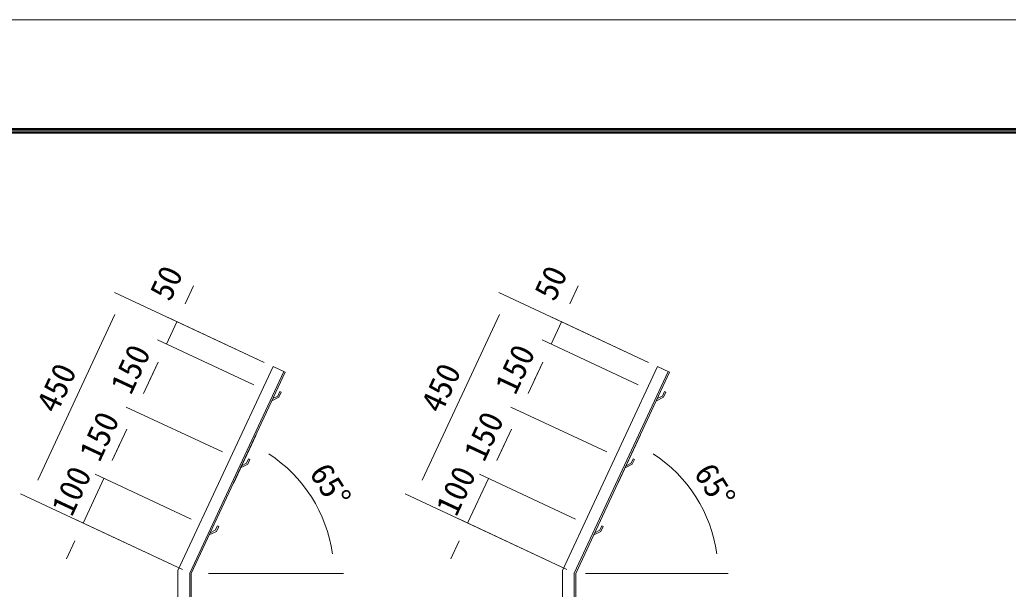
# Model space of a CAD drawing. Units: millimetres, scale not verified. Extents: x -4200 to 4200, y -2970 to 2970.
# Drawn here: x -392 to 1611, y 1816 to 2970 of the extents above; entities that cross this region are included whole.
import ezdxf
from ezdxf.enums import TextEntityAlignment as Align

# ---------------------------------------------------------------- set-up
doc = ezdxf.new("R2010")
doc.units = ezdxf.units.MM
doc.header["$LTSCALE"] = 20
for name, color, linetype, lineweight in [('0-0_D-STR1', 1, 'Continuous', 18), ('0-2_D-STR-DIM', 7, 'Continuous', 9), ('0-B_D-TTL', 7, 'Continuous', 9)]:
    doc.layers.add(name, color=color, linetype=linetype, lineweight=lineweight)
doc.styles.add('ＭＳ ゴシック', font='')
doc.styles.get('ＭＳ ゴシック').set_extended_font_data('MS Gothic')

msp = doc.modelspace()

# ---------------------------------------------------------------- linework, layer by layer
at = {"layer": '0-0_D-STR1'}
for p, q in [((120.81, 2267.41), (-71.89, 1854.15)), ((145.28, 2256), (120.81, 2267.41)), ((899.99, 2267.41), (707.28, 1854.15)), ((924.46, 2256), (899.99, 2267.41)), ((142.56, 2257.27), (-47.89, 1848.83)), ((145.28, 2256), (-44.89, 1848.16)), ((921.74, 2257.27), (731.28, 1848.83)), ((924.46, 2256), (734.28, 1848.16)), ((132.74, 2205.44), (118.4, 2198.34)), ((130.5, 2207.73), (120.33, 2202.48)), ((134.67, 2216.68), (130.5, 2207.73)), ((137.39, 2215.41), (132.74, 2205.44)), ((134.67, 2216.68), (137.39, 2215.41)), ((911.91, 2205.44), (897.57, 2198.34)), ((909.67, 2207.73), (899.5, 2202.48)), ((913.84, 2216.68), (909.67, 2207.73)), ((916.56, 2215.41), (911.91, 2205.44)), ((913.84, 2216.68), (916.56, 2215.41)), ((120.33, 2202.48), (118.4, 2198.34)), ((899.5, 2202.48), (897.57, 2198.34)), ((69.35, 2069.5), (55, 2062.39)), ((56.94, 2066.54), (55, 2062.39)), ((67.1, 2071.78), (56.94, 2066.54)), ((71.28, 2080.73), (67.1, 2071.78)), ((74, 2079.46), (69.35, 2069.5)), ((71.28, 2080.73), (74, 2079.46)), ((848.52, 2069.5), (834.18, 2062.39)), ((836.11, 2066.54), (834.18, 2062.39)), ((846.28, 2071.78), (836.11, 2066.54)), ((850.45, 2080.73), (846.28, 2071.78)), ((853.17, 2079.46), (848.52, 2069.5)), ((850.45, 2080.73), (853.17, 2079.46)), ((7.89, 1944.79), (3.71, 1935.83)), ((10.6, 1943.52), (5.96, 1933.55)), ((7.89, 1944.79), (10.6, 1943.52)), ((787.06, 1944.79), (782.88, 1935.83)), ((789.78, 1943.52), (785.13, 1933.55)), ((787.06, 1944.79), (789.78, 1943.52)), ((5.96, 1933.55), (-8.39, 1926.45)), ((-6.46, 1930.59), (-8.39, 1926.45)), ((3.71, 1935.83), (-6.46, 1930.59)), ((785.13, 1933.55), (770.78, 1926.45)), ((772.72, 1930.59), (770.78, 1926.45)), ((782.88, 1935.83), (772.72, 1930.59)), ((-71.89, -311.84), (-71.89, 1854.15)), ((-47.89, -311.84), (-47.89, 1848.83)), ((-44.89, -311.84), (-44.89, 1848.16)), ((707.28, -311.84), (707.28, 1854.15)), ((731.28, -311.84), (731.28, 1848.83)), ((734.28, -311.84), (734.28, 1848.16))]:
    msp.add_line(p, q, dxfattribs=at)
at = {"layer": '0-2_D-STR-DIM'}
for p, q in [((-57.02, 2394.47), (-40.11, 2430.72)), ((722.15, 2394.47), (739.06, 2430.72)), ((102.69, 2275.86), (-200.81, 2417.38)), ((881.86, 2275.86), (578.37, 2417.38)), ((-199.59, 2372.68), (-355.95, 2037.35)), ((102.69, 2275.86), (-92.05, 2366.67)), ((579.59, 2372.68), (423.22, 2037.35)), ((881.86, 2275.86), (687.12, 2366.67)), ((-73.92, 2358.22), (-95.06, 2312.9)), ((705.25, 2358.22), (684.12, 2312.9)), ((81.56, 2230.55), (-113.18, 2321.35)), ((81.56, 2230.55), (-113.18, 2321.35)), ((860.73, 2230.55), (665.99, 2321.35)), ((860.73, 2230.55), (665.99, 2321.35)), ((-111.96, 2276.65), (-141.54, 2213.21)), ((-111.96, 2276.65), (-128.86, 2240.4)), ((667.21, 2276.65), (637.63, 2213.21)), ((667.21, 2276.65), (650.31, 2240.4)), ((18.16, 2094.6), (-176.57, 2185.41)), ((18.16, 2094.6), (-176.57, 2185.41)), ((797.34, 2094.6), (602.6, 2185.41)), ((797.34, 2094.6), (602.6, 2185.41)), ((-175.35, 2140.7), (-204.94, 2077.26)), ((40.31, 2030.89), (85.59, 2127.99)), ((603.82, 2140.7), (574.24, 2077.26)), ((819.49, 2030.89), (864.77, 2127.99)), ((-204.94, 2077.26), (-188.03, 2113.51)), ((574.24, 2077.26), (591.14, 2113.51)), ((-45.23, 1958.65), (-239.97, 2049.46)), ((-45.23, 1958.65), (-239.97, 2049.46)), ((733.94, 1958.65), (539.21, 2049.46)), ((733.94, 1958.65), (539.21, 2049.46)), ((-221.84, 2041.01), (-264.1, 1950.38)), ((557.33, 2041.01), (515.07, 1950.38)), ((-63.02, 1856.61), (-390.99, 2009.55)), ((716.15, 1856.61), (388.19, 2009.55)), ((-63.02, 1856.61), (-282.23, 1958.83)), ((716.15, 1856.61), (496.94, 1958.83)), ((-281.01, 1914.13), (-297.91, 1877.87)), ((498.17, 1914.13), (481.26, 1877.87)), ((-9.79, 1848.16), (263.87, 1848.16)), ((754.28, 1848.16), (1043.04, 1848.16)), ((769.38, 1848.16), (1043.04, 1848.16))]:
    msp.add_line(p, q, dxfattribs=at)
for centre in [(-44.89, 1848.16), (734.28, 1848.16)]:
    msp.add_arc(centre, 288.76, 7.94316, 57.05684, dxfattribs=at)
at = {"layer": '0-B_D-TTL', "color": 2, "lineweight": 18}
msp.add_lwpolyline([(-4200, 2970), (4200, 2970), (4200, -2970), (-4200, -2970)], close=True, dxfattribs=at)
at = {"layer": '0-B_D-TTL'}
for points in [[(-3930, 2750), (3930, 2750), (3930, -2750), (-3930, -2750)], [(-3927.5, 2747.5), (3927.5, 2747.5), (3927.5, -2747.5), (-3927.5, -2747.5)], [(-3925, 2745), (3925, 2745), (3925, -2745), (-3925, -2745)], [(-3922.5, 2742.5), (3922.5, 2742.5), (3922.5, -2742.5), (-3922.5, -2742.5)], [(-3920, 2740), (3920, 2740), (3920, -2740), (-3920, -2740)]]:
    msp.add_lwpolyline(points, close=True, dxfattribs=at)

# ---------------------------------------------------------------- texts
at = {"layer": '0-2_D-STR-DIM', "style": 'ＭＳ ゴシック'}
for s, rotation, p in [('50', 65, (-74.78, 2391.07)), ('50', 65, (704.39, 2391.07)), ('150', 65, (-154.27, 2201.88)), ('150', 65, (624.9, 2201.88)), ('450', 65, (-304.38, 2163.91)), ('450', 65, (474.79, 2163.91)), ('150', 65, (-217.67, 2065.93)), ('150', 65, (561.51, 2065.93)), ('100', 65, (-273.97, 1955.32)), ('65°', 302.5, (180.67, 2044.09)), ('100', 65, (505.2, 1955.32)), ('65°', 302.5, (959.84, 2044.09))]:
    msp.add_text(s, height=48.09, rotation=rotation, dxfattribs=at).set_placement(p, align=Align.BOTTOM_LEFT)

doc.saveas('drawing.dxf')
